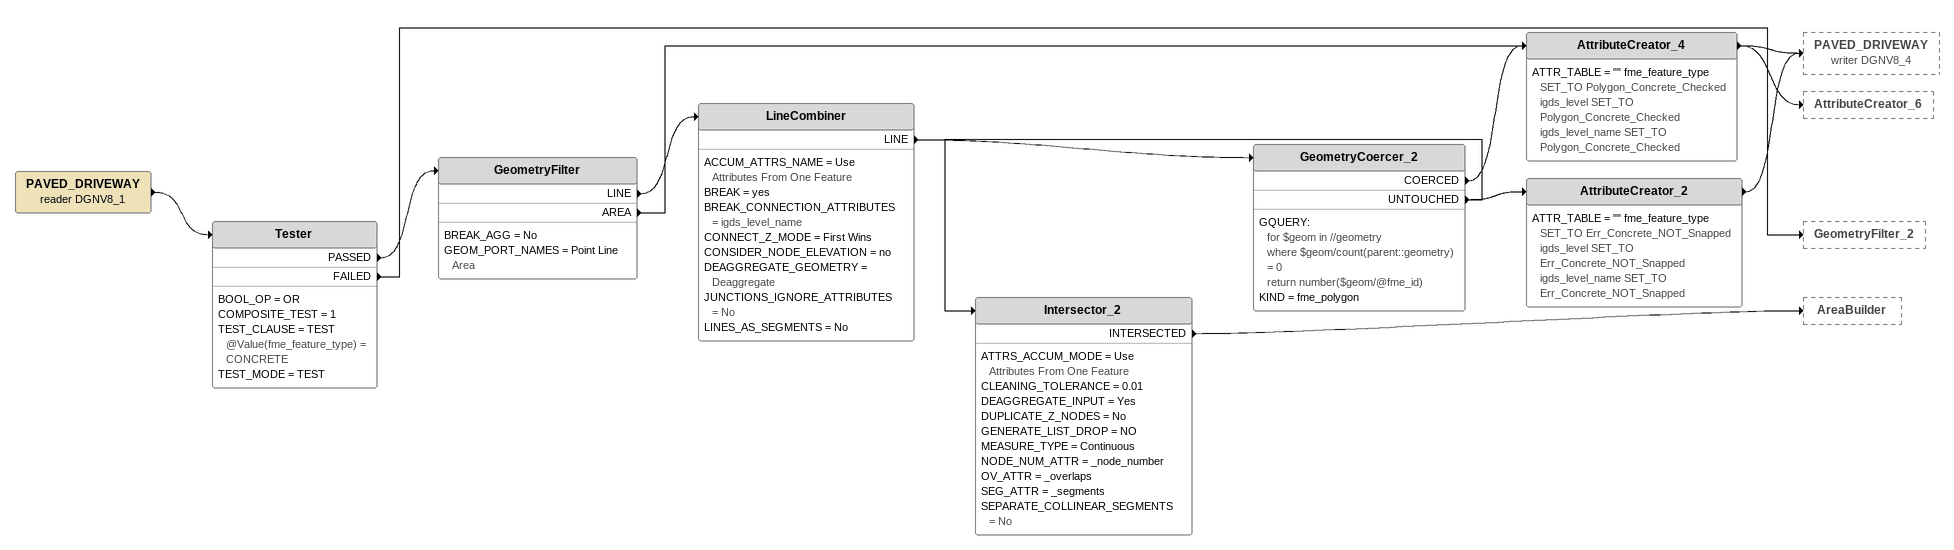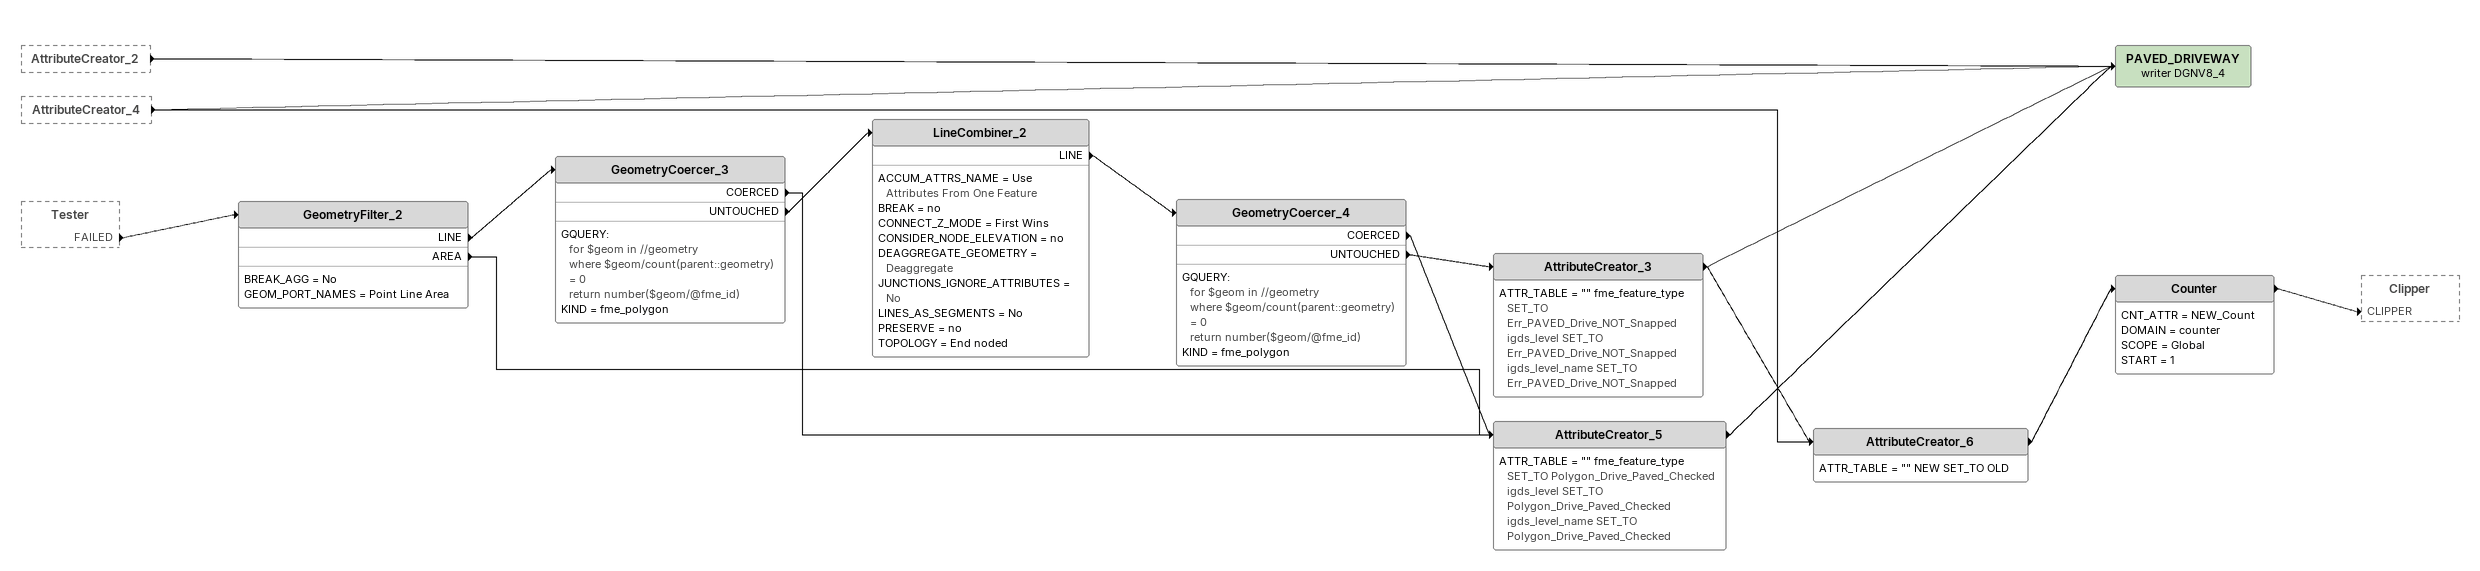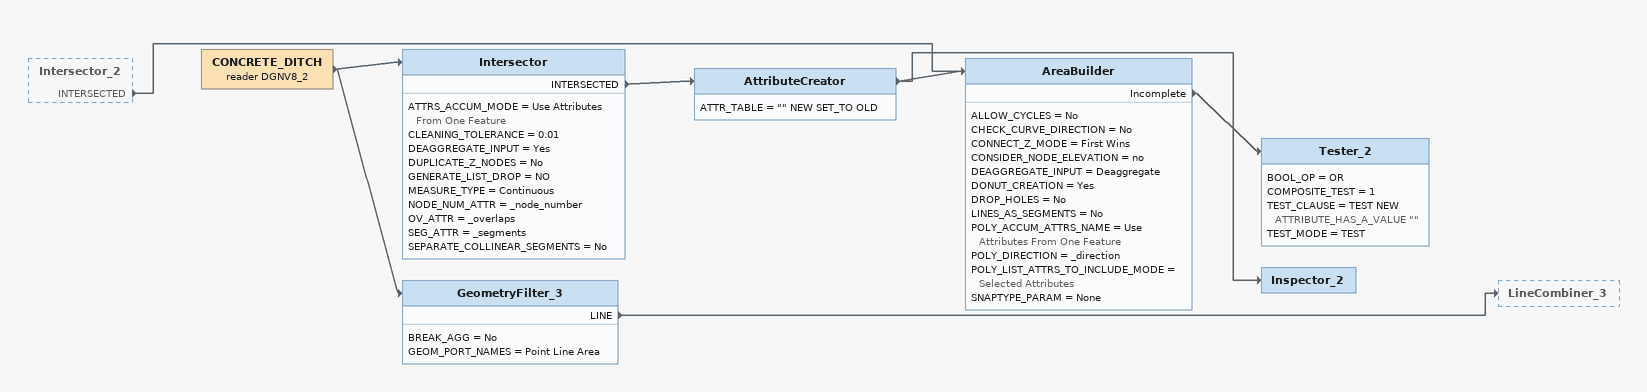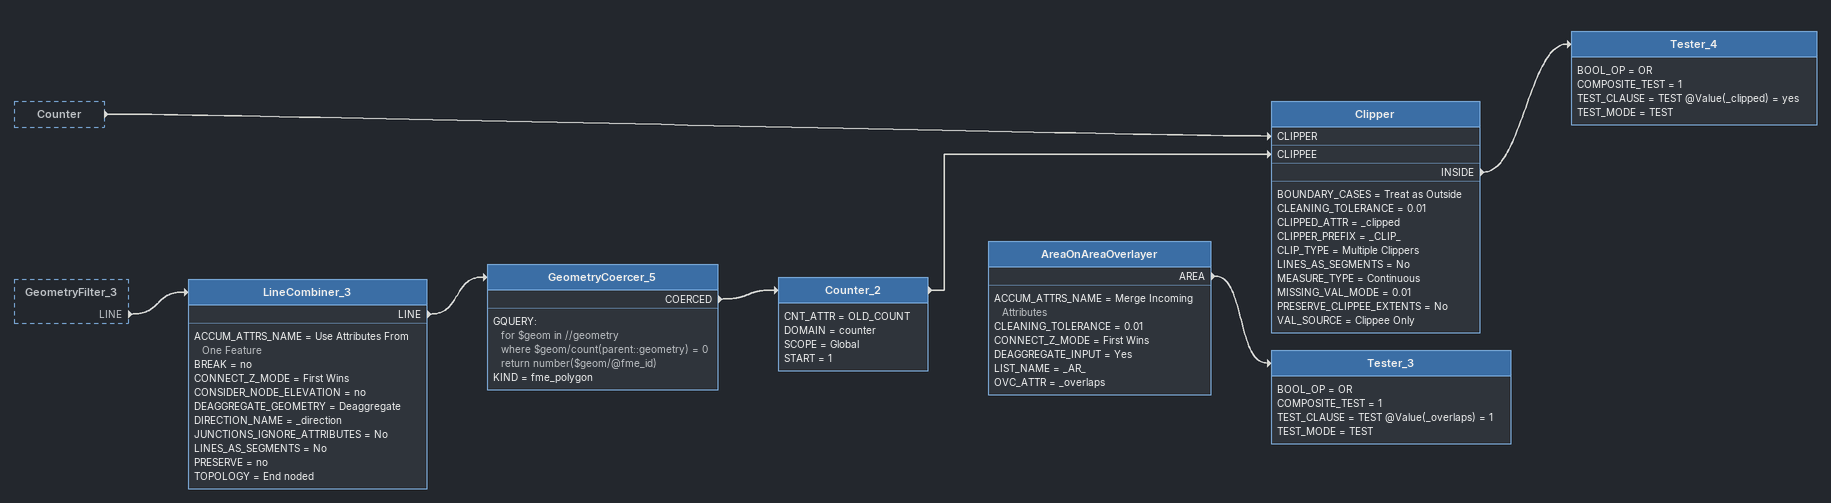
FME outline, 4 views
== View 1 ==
PAVED_DRIVEWAY (reader DGNV8_1)
    -> Tester
Tester
    BOOL_OP = OR
    COMPOSITE_TEST = 1
    TEST_CLAUSE = TEST @Value(fme_feature_type) = CONCRETE
    TEST_MODE = TEST
    PASSED -> GeometryFilter
    FAILED -> GeometryFilter_2
GeometryFilter
    BREAK_AGG = No
    GEOM_PORT_NAMES = Point Line Area
    LINE -> LineCombiner
    AREA -> AttributeCreator_4
LineCombiner
    ACCUM_ATTRS_NAME = Use Attributes From One Feature
    BREAK = yes
    BREAK_CONNECTION_ATTRIBUTES = igds_level_name
    CONNECT_Z_MODE = First Wins
    CONSIDER_NODE_ELEVATION = no
    DEAGGREGATE_GEOMETRY = Deaggregate
    JUNCTIONS_IGNORE_ATTRIBUTES = No
    LINES_AS_SEGMENTS = No
    LINE -> GeometryCoercer_2
GeometryCoercer_2
    GQUERY:
      for $geom in //geometry
      where $geom/count(parent::geometry) = 0
      return number($geom/@fme_id)
    KIND = fme_polygon
    COERCED -> AttributeCreator_4
    UNTOUCHED -> Intersector_2
    UNTOUCHED -> AttributeCreator_2
AttributeCreator_4
    ATTR_TABLE = "" fme_feature_type SET_TO Polygon_Concrete_Checked  igds_level SET_TO Polygon_Concrete_Checked  igds_level_name SET_TO Polygon_Concrete_Checked
    -> PAVED_DRIVEWAY (writer DGNV8_4)
    -> AttributeCreator_6
AttributeCreator_2
    ATTR_TABLE = "" fme_feature_type SET_TO Err_Concrete_NOT_Snapped  igds_level SET_TO Err_Concrete_NOT_Snapped  igds_level_name SET_TO Err_Concrete_NOT_Snapped
    -> PAVED_DRIVEWAY (writer DGNV8_4)
Intersector_2
    ATTRS_ACCUM_MODE = Use Attributes From One Feature
    CLEANING_TOLERANCE = 0.01
    DEAGGREGATE_INPUT = Yes
    DUPLICATE_Z_NODES = No
    GENERATE_LIST_DROP = NO
    MEASURE_TYPE = Continuous
    NODE_NUM_ATTR = _node_number
    OV_ATTR = _overlaps
    SEG_ATTR = _segments
    SEPARATE_COLLINEAR_SEGMENTS = No
    INTERSECTED -> AreaBuilder

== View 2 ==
AttributeCreator_2 [outside]
    -> PAVED_DRIVEWAY (writer DGNV8_4)
AttributeCreator_4 [outside]
    -> PAVED_DRIVEWAY (writer DGNV8_4)
    -> AttributeCreator_6
Tester [outside]
    FAILED -> GeometryFilter_2
GeometryFilter_2
    BREAK_AGG = No
    GEOM_PORT_NAMES = Point Line Area
    LINE -> GeometryCoercer_3
    AREA -> AttributeCreator_5
GeometryCoercer_3
    GQUERY:
      for $geom in //geometry
      where $geom/count(parent::geometry) = 0
      return number($geom/@fme_id)
    KIND = fme_polygon
    COERCED -> AttributeCreator_5
    UNTOUCHED -> LineCombiner_2
LineCombiner_2
    ACCUM_ATTRS_NAME = Use Attributes From One Feature
    BREAK = no
    CONNECT_Z_MODE = First Wins
    CONSIDER_NODE_ELEVATION = no
    DEAGGREGATE_GEOMETRY = Deaggregate
    JUNCTIONS_IGNORE_ATTRIBUTES = No
    LINES_AS_SEGMENTS = No
    PRESERVE = no
    TOPOLOGY = End noded
    LINE -> GeometryCoercer_4
GeometryCoercer_4
    GQUERY:
      for $geom in //geometry
      where $geom/count(parent::geometry) = 0
      return number($geom/@fme_id)
    KIND = fme_polygon
    COERCED -> AttributeCreator_5
    UNTOUCHED -> AttributeCreator_3
AttributeCreator_3
    ATTR_TABLE = "" fme_feature_type SET_TO Err_PAVED_Drive_NOT_Snapped  igds_level SET_TO Err_PAVED_Drive_NOT_Snapped  igds_level_name SET_TO Err_PAVED_Drive_NOT_Snapped
    -> PAVED_DRIVEWAY (writer DGNV8_4)
    -> AttributeCreator_6
AttributeCreator_6
    ATTR_TABLE = "" NEW SET_TO OLD
    -> Counter
Counter
    CNT_ATTR = NEW_Count
    DOMAIN = counter
    SCOPE = Global
    START = 1
    -> Clipper [CLIPPER]
AttributeCreator_5
    ATTR_TABLE = "" fme_feature_type SET_TO Polygon_Drive_Paved_Checked  igds_level SET_TO Polygon_Drive_Paved_Checked  igds_level_name SET_TO Polygon_Drive_Paved_Checked
    -> PAVED_DRIVEWAY (writer DGNV8_4)
PAVED_DRIVEWAY (writer DGNV8_4)

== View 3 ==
Intersector_2 [outside]
    INTERSECTED -> AreaBuilder
CONCRETE_DITCH (reader DGNV8_2)
    -> Intersector
    -> GeometryFilter_3
Intersector
    ATTRS_ACCUM_MODE = Use Attributes From One Feature
    CLEANING_TOLERANCE = 0.01
    DEAGGREGATE_INPUT = Yes
    DUPLICATE_Z_NODES = No
    GENERATE_LIST_DROP = NO
    MEASURE_TYPE = Continuous
    NODE_NUM_ATTR = _node_number
    OV_ATTR = _overlaps
    SEG_ATTR = _segments
    SEPARATE_COLLINEAR_SEGMENTS = No
    INTERSECTED -> AttributeCreator
AttributeCreator
    ATTR_TABLE = "" NEW SET_TO OLD
    -> AreaBuilder
    -> Inspector_2
AreaBuilder
    ALLOW_CYCLES = No
    CHECK_CURVE_DIRECTION = No
    CONNECT_Z_MODE = First Wins
    CONSIDER_NODE_ELEVATION = no
    DEAGGREGATE_INPUT = Deaggregate
    DONUT_CREATION = Yes
    DROP_HOLES = No
    LINES_AS_SEGMENTS = No
    POLY_ACCUM_ATTRS_NAME = Use Attributes From One Feature
    POLY_DIRECTION = _direction
    POLY_LIST_ATTRS_TO_INCLUDE_MODE = Selected Attributes
    SNAPTYPE_PARAM = None
    Incomplete -> Tester_2
Tester_2
    BOOL_OP = OR
    COMPOSITE_TEST = 1
    TEST_CLAUSE = TEST NEW ATTRIBUTE_HAS_A_VALUE ""
    TEST_MODE = TEST
Inspector_2
GeometryFilter_3
    BREAK_AGG = No
    GEOM_PORT_NAMES = Point Line Area
    LINE -> LineCombiner_3

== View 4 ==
Counter [outside]
    -> Clipper [CLIPPER]
GeometryFilter_3 [outside]
    LINE -> LineCombiner_3
LineCombiner_3
    ACCUM_ATTRS_NAME = Use Attributes From One Feature
    BREAK = no
    CONNECT_Z_MODE = First Wins
    CONSIDER_NODE_ELEVATION = no
    DEAGGREGATE_GEOMETRY = Deaggregate
    DIRECTION_NAME = _direction
    JUNCTIONS_IGNORE_ATTRIBUTES = No
    LINES_AS_SEGMENTS = No
    PRESERVE = no
    TOPOLOGY = End noded
    LINE -> GeometryCoercer_5
GeometryCoercer_5
    GQUERY:
      for $geom in //geometry
      where $geom/count(parent::geometry) = 0
      return number($geom/@fme_id)
    KIND = fme_polygon
    COERCED -> Counter_2
Counter_2
    CNT_ATTR = OLD_COUNT
    DOMAIN = counter
    SCOPE = Global
    START = 1
    -> Clipper [CLIPPEE]
Clipper
    BOUNDARY_CASES = Treat as Outside
    CLEANING_TOLERANCE = 0.01
    CLIPPED_ATTR = _clipped
    CLIPPER_PREFIX = _CLIP_
    CLIP_TYPE = Multiple Clippers
    LINES_AS_SEGMENTS = No
    MEASURE_TYPE = Continuous
    MISSING_VAL_MODE = 0.01
    PRESERVE_CLIPPEE_EXTENTS = No
    VAL_SOURCE = Clippee Only
    INSIDE -> Tester_4
Tester_4
    BOOL_OP = OR
    COMPOSITE_TEST = 1
    TEST_CLAUSE = TEST @Value(_clipped) = yes
    TEST_MODE = TEST
AreaOnAreaOverlayer
    ACCUM_ATTRS_NAME = Merge Incoming Attributes
    CLEANING_TOLERANCE = 0.01
    CONNECT_Z_MODE = First Wins
    DEAGGREGATE_INPUT = Yes
    LIST_NAME = _AR_
    OVC_ATTR = _overlaps
    AREA -> Tester_3
Tester_3
    BOOL_OP = OR
    COMPOSITE_TEST = 1
    TEST_CLAUSE = TEST @Value(_overlaps) = 1
    TEST_MODE = TEST
